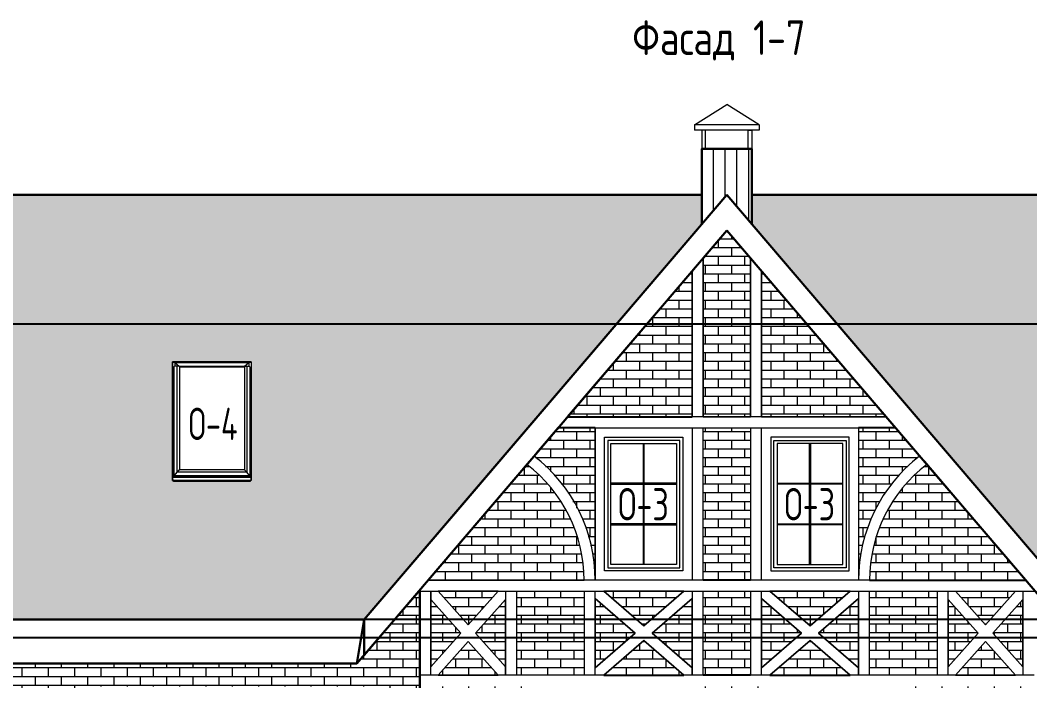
# Model space of a CAD drawing. Header units: millimetres. Extents: x -56498 to 234605, y -296269 to -29969.
# Drawn here: x 164834 to 175763, y -129882 to -122723 of the extents above; entities that cross this region are included whole.
import ezdxf
from ezdxf.enums import TextEntityAlignment as Align

# ---------------------------------------------------------------- set-up
doc = ezdxf.new("R2010")
doc.units = ezdxf.units.MM
doc.header["$LTSCALE"] = 100
for name, color, linetype, lineweight in [('0.3', 7, 'Continuous', 30), ('Примітки 0.09', 200, 'Continuous', 9), ('Тонкі 0.18', 142, 'Continuous', 18), ('Штрихування 0.09', 253, 'Continuous', 9)]:
    doc.layers.add(name, color=color, linetype=linetype, lineweight=lineweight)
doc.layers.add('ViewPorts', color=240, linetype='Continuous', plot=False)
doc.styles.add('SPDS', font='SPDS.shx', dxfattribs={"width": 0.9})
pattern_1 = [(0, (15, 0), (125, 200), [220, -30]), (0, (15, 15), (125, 200), [220, -30]), (90, (235, 0), (-125, 200), [200, -200]), (90, (265, 0), (-125, 200), [200, -200])]

msp = doc.modelspace()

# ---------------------------------------------------------------- hatches: boundary and pattern name
at = {"layer": 'Штрихування 0.09', "ltscale": 0.75}
h = msp.add_hatch(dxfattribs=at)
h.set_pattern_fill('ANSI31', color=256, scale=40, angle=45, style=0)
h.paths.add_polyline_path([(172754.128, -124116.629), (172714.128, -124116.629), (172214.128, -124116.629), (172214.128, -124933.064), (172484.128, -124616.629), (172754.128, -124933.061)])
h = msp.add_hatch(dxfattribs=at)
h.set_pattern_fill('SQSHNGLE', color=256, scale=500, style=0, pattern_type=2)
h.set_pattern_definition(pattern_1)
h.paths.add_polyline_path([(166484.132, -126486.868), (166482.181, -126487.889), (166482.181, -126424.836), (166909.171, -126424.836), (166909.171, -124616.629), (163834.182, -124616.629), (163834.182, -126424.836), (164261.127, -126424.836), (164261.127, -126487.889), (164259.177, -126486.866), (164259.177, -127679.927), (164259.177, -127723.222), (163834.182, -127723.222), (163834.182, -129216.656), (166909.171, -129216.656), (166909.171, -127723.222), (166484.132, -127723.222), (166484.132, -127679.927)])
h.paths.add_polyline_path([(163834.182, -124616.629), (161059.171, -124616.629), (161059.171, -129216.656), (163834.182, -129216.656), (163834.182, -127723.222), (163409.166, -127723.222), (163409.166, -127679.927), (163409.166, -126486.846), (163407.162, -126487.889), (163407.162, -126424.836), (163834.182, -126424.836)])
h.paths.add_polyline_path([(172214.128, -124933.064), (172214.128, -124616.629), (166909.171, -124616.629), (166909.171, -126424.836), (167336.161, -126424.836), (167336.161, -126487.889), (167334.135, -126486.846), (167334.135, -127679.927), (167334.135, -127723.222), (166909.171, -127723.222), (166909.171, -129216.656), (168559.166, -129216.656), (169496.961, -128117.534)])
h = msp.add_hatch(dxfattribs=at)
h.set_pattern_fill('SQSHNGLE', color=256, scale=500, style=0, pattern_type=2)
h.set_pattern_definition(pattern_1)
h.paths.add_polyline_path([(183909.124, -124616.629), (181134.12, -124616.629), (181134.12, -126424.836), (181561.11, -126424.836), (181561.11, -126487.889), (181559.159, -126486.866), (181559.159, -127679.927), (181559.159, -127710.766), (181549.104, -127710.766), (181549.104, -127723.222), (181134.12, -127723.222), (181134.12, -129216.656), (183909.124, -129216.656)])
h.paths.add_polyline_path([(181134.12, -124616.629), (178059.161, -124616.629), (178059.161, -126424.836), (178486.151, -126424.836), (178486.151, -126487.889), (178484.125, -126486.846), (178484.125, -127679.927), (178484.125, -127710.766), (178474.145, -127710.766), (178474.145, -127723.222), (178059.161, -127723.222), (178059.161, -129216.656), (181134.12, -129216.656), (181134.12, -127723.222), (180719.135, -127723.222), (180719.135, -127710.766), (180709.155, -127710.766), (180709.155, -127679.927), (180709.155, -126486.846), (180707.129, -126487.889), (180707.129, -126424.836), (181134.12, -126424.836)])
h.paths.add_polyline_path([(178059.161, -124616.629), (172754.128, -124616.629), (172754.128, -124933.061), (176409.166, -129216.656), (178059.161, -129216.656), (178059.161, -127723.222), (177644.176, -127723.222), (177644.176, -127710.766), (177634.122, -127710.766), (177634.122, -127679.927), (177634.122, -126486.866), (177632.171, -126487.889), (177632.171, -126424.836), (178059.161, -126424.836)])
h = msp.add_hatch(dxfattribs=at)
h.set_pattern_fill('AR-BRSTD', color=256, scale=1.4, style=0)
h.paths.add_polyline_path([(172859.156, -125441.308), (172859.156, -127021.625), (174207.583, -127021.625)])
h.paths.add_polyline_path([(172739.174, -125300.693), (172484.128, -125001.786), (172229.158, -125300.638), (172229.158, -127021.625), (172739.174, -127021.625)])
h.paths.add_polyline_path([(172109.176, -125441.277), (170760.711, -127021.625), (172109.176, -127021.625)])
h.paths.add_polyline_path([(172739.174, -127141.629), (172229.158, -127141.629), (172229.158, -128791.654), (172739.174, -128791.654)])
h = msp.add_hatch(dxfattribs=at)
h.set_pattern_fill('AR-BRSTD', color=256, scale=1.4, style=0)
h.set_pattern_definition([(180, (344963.3, 0), (0, 94.83852), []), (90, (344963.3, 0), (142.24, 94.83852), [94.83852, -94.83852])])
h.paths.add_polyline_path([(169245.442, -128791.654), (170315.326, -127537.734), (170411.836, -127617.973), (170481.961, -127685.169), (170580.623, -127795.621), (170647.933, -127884.746), (170736.345, -128026.188), (170800.801, -128156.332), (170858.782, -128309.427), (170907.787, -128504.092), (170928.301, -128655.523), (170934.175, -128791.627)])
h.paths.add_polyline_path([(170393.327, -127446.34), (170653.335, -127141.621), (171054.175, -127141.621), (171054.175, -128791.654), (171050, -128672.568), (171035.964, -128543.479), (171016.677, -128436.569), (170953.918, -128216.503), (170885.536, -128053.494), (170758.518, -127833.682), (170658.955, -127701.98), (170562.357, -127595.791), (170478.139, -127516.329)])
h = msp.add_hatch(dxfattribs=at)
h.set_pattern_fill('AR-BRSTD', color=256, scale=1.4, style=0)
h.paths.add_polyline_path([(175717.863, -128791.654), (174647.979, -127537.734), (174551.468, -127617.973), (174481.344, -127685.169), (174382.681, -127795.621), (174315.372, -127884.746), (174226.96, -128026.188), (174162.504, -128156.332), (174104.523, -128309.427), (174055.518, -128504.092), (174035.004, -128655.523), (174029.129, -128791.627)])
h.paths.add_polyline_path([(174569.978, -127446.34), (174309.97, -127141.621), (173909.129, -127141.621), (173909.129, -128791.654), (173913.304, -128672.568), (173927.341, -128543.479), (173946.627, -128436.569), (174009.387, -128216.503), (174077.768, -128053.494), (174204.787, -127833.682), (174304.35, -127701.98), (174400.947, -127595.791), (174485.166, -127516.329)])
at = {"layer": 'Штрихування 0.09'}
msp.add_hatch(color=256, dxfattribs=at).paths.add_polyline_path([(173739.174, -128181.615), (173729.119, -128181.615), (173729.119, -128191.595), (173739.174, -128191.595), (173739.174, -128181.615)], flags=0)
at = {"layer": 'Штрихування 0.09', "ltscale": 0.75}
h = msp.add_hatch(dxfattribs=at)
h.set_pattern_fill('AR-BRSTD', color=256, scale=1.4, style=0)
h.paths.add_polyline_path([(165474.228, -131566.621), (165159.229, -131566.621), (165159.229, -131646.609), (165474.228, -131646.609)], flags=17)
h.paths.add_polyline_path([(165474.228, -131686.603), (165226.686, -131686.603), (165474.228, -131868.864)], flags=17)
h.paths.add_polyline_path([(165474.228, -131968.211), (165159.229, -131736.276), (165159.229, -132306.922), (165474.228, -132074.987)], flags=17)
h.paths.add_polyline_path([(165709.758, -132141.619), (165518.731, -132141.619), (165226.686, -132356.595), (166001.803, -132356.595)], flags=17)
h.paths.add_polyline_path([(166069.26, -132141.619), (165844.696, -132141.619), (166069.26, -132306.922)], flags=17)
h.paths.add_polyline_path([(166383.792, -132141.619), (166159.228, -132141.619), (166159.228, -132306.922)], flags=17)
h.paths.add_polyline_path([(166709.757, -132141.619), (166518.73, -132141.619), (166226.685, -132356.595), (167001.803, -132356.595)], flags=17)
h.paths.add_polyline_path([(167069.26, -132141.619), (166844.696, -132141.619), (167069.26, -132306.922)], flags=17)
h.paths.add_polyline_path([(165474.153, -129941.65), (167124.186, -129941.65), (168774.143, -129941.65), (168774.143, -131041.634), (169159.151, -131041.634), (169159.151, -129941.65), (169159.151, -129821.593), (169159.151, -128911.636), (169159.151, -128898.636), (168559.166, -129601.814), (168559.127, -129601.78), (168480.154, -129694.333), (161659.171, -129694.333), (161659.171, -131041.634), (163009.166, -131041.634), (163009.166, -129941.65), (164659.191, -129941.65), (164659.191, -131041.634), (165474.153, -131041.634)])
h.paths.add_polyline_path([(165474.153, -131041.634), (164659.191, -131041.634), (164659.191, -132141.619), (163009.166, -132141.619), (163009.166, -131041.634), (161659.171, -131041.634), (161659.171, -133966.634), (163009.166, -133966.634), (163009.166, -133141.618), (164659.191, -133141.618), (164659.191, -133966.634), (165474.153, -133966.634), (165474.153, -133141.618), (168774.143, -133141.618), (168774.143, -133966.634), (169159.151, -133966.634), (169159.151, -132666.595), (165009.206, -132666.595), (165009.206, -132416.598), (165059.206, -132416.598), (165059.206, -131566.621), (165049.226, -131566.621), (165049.226, -131526.627), (165474.153, -131526.627)])
h.paths.add_polyline_path([(169159.151, -133966.634), (168774.143, -133966.634), (168774.143, -134791.651), (165474.153, -134791.651), (165474.153, -133966.634), (164659.191, -133966.634), (164659.191, -134791.576), (164659.191, -134791.651), (163009.166, -134791.651), (163009.166, -133966.634), (161659.171, -133966.634), (161659.171, -135646.592), (169159.151, -135646.592)])
h.paths.add_polyline_path([(169159.151, -131041.634), (168774.143, -131041.634), (168774.143, -131526.627), (169159.151, -131526.627)])
h.paths.add_polyline_path([(169069.258, -131566.621), (168774.218, -131566.621), (168774.218, -131646.609), (169069.258, -131646.609)], flags=17)
h.paths.add_polyline_path([(169001.801, -131686.603), (168774.218, -131686.603), (168774.218, -131854.172)], flags=17)
h.paths.add_polyline_path([(169069.258, -131736.276), (168774.218, -131953.515), (168774.218, -132089.741), (169069.258, -132306.922)], flags=17)
h.paths.add_polyline_path([(168774.218, -132189.07), (168774.218, -132356.595), (169001.801, -132356.595)], flags=17)
h = msp.add_hatch(dxfattribs=at)
h.set_pattern_fill('AR-BRSTD', color=256, scale=1.4, style=0)
h.paths.add_polyline_path([(175689.124, -129001.829), (175364.445, -129366.652), (175689.124, -129731.4)])
h.paths.add_polyline_path([(175608.836, -128911.636), (174959.478, -128911.636), (175284.157, -129276.384)])
h.paths.add_polyline_path([(174879.115, -129001.829), (174879.115, -129731.4), (175203.794, -129366.652)])
h.paths.add_polyline_path([(175284.157, -129456.845), (174959.478, -129821.593), (175608.836, -129821.593)])
h.paths.add_polyline_path([(174759.133, -128911.636), (174029.111, -128911.636), (174029.111, -129821.593), (174759.133, -129821.593)])
h.paths.add_polyline_path([(173909.129, -128991.024), (173475.799, -129366.652), (173909.129, -129742.205)])
h.paths.add_polyline_path([(173384.18, -129446.04), (172950.775, -129821.593), (173817.511, -129821.593)])
h.paths.add_polyline_path([(172859.156, -128991.024), (172859.156, -129742.205), (173292.562, -129366.652)])
h.paths.add_polyline_path([(173817.511, -128911.636), (172950.775, -128911.636), (173384.18, -129287.189)])
h.paths.add_polyline_path([(172739.174, -128911.636), (172229.158, -128911.636), (172229.158, -129821.593), (172739.174, -129821.593)])
h.paths.add_polyline_path([(172109.176, -128991.024), (171675.77, -129366.652), (172109.176, -129742.205)])
h.paths.add_polyline_path([(172017.557, -128911.636), (171150.746, -128911.636), (171584.152, -129287.189)])
h.paths.add_polyline_path([(171492.533, -129366.652), (171059.127, -128991.024), (171059.127, -129742.205)])
h.paths.add_polyline_path([(171584.152, -129446.04), (171150.746, -129821.593), (172017.557, -129821.593)])
h.paths.add_polyline_path([(170939.146, -128911.636), (170209.124, -128911.636), (170209.124, -129821.593), (170939.146, -129821.593)])
h.paths.add_polyline_path([(170089.142, -129001.829), (169764.463, -129366.652), (170089.142, -129731.4)])
h.paths.add_polyline_path([(170008.854, -128911.636), (169359.496, -128911.636), (169684.175, -129276.384)])
h.paths.add_polyline_path([(169279.133, -129001.829), (169279.133, -129731.4), (169603.812, -129366.652)])
h.paths.add_polyline_path([(169684.175, -129456.845), (169359.496, -129821.593), (170008.854, -129821.593)])
h.paths.add_polyline_path([(172859.156, -129941.65), (172109.176, -129941.65), (172109.176, -131041.634), (172859.156, -131041.634)])
h.paths.add_polyline_path([(172859.156, -131041.634), (172109.176, -131041.634), (172109.176, -132141.619), (170459.143, -132141.619), (170459.143, -131041.634), (169159.151, -131041.634), (169159.151, -133966.634), (170459.143, -133966.634), (170459.143, -133141.618), (172109.176, -133141.618), (172109.176, -133966.634), (172859.156, -133966.634), (172859.156, -133141.618), (174509.114, -133141.618), (174509.114, -133966.634), (175809.181, -133966.634), (175809.181, -131041.634), (174509.114, -131041.634), (174509.114, -132141.619), (172859.156, -132141.619)])
h.paths.add_polyline_path([(175809.181, -129941.65), (174509.114, -129941.65), (174509.114, -131041.634), (175809.181, -131041.634)])
h.paths.add_polyline_path([(170459.143, -129941.65), (169159.151, -129941.65), (169159.151, -131041.634), (170459.143, -131041.634)])
h.paths.add_polyline_path([(175809.181, -133966.634), (174509.114, -133966.634), (174509.114, -134791.651), (172859.156, -134791.651), (172859.156, -133966.634), (172109.176, -133966.634), (172109.176, -134791.576), (172109.176, -134791.651), (170459.143, -134791.651), (170459.143, -133966.634), (169159.151, -133966.634), (169159.151, -135646.592), (175809.181, -135646.592)])

# ---------------------------------------------------------------- linework, layer by layer
for p, q in [((174783.144, -124616.629), (174994.82, -124616.629)), ((175076.533, -124616.629), (175288.209, -124616.629)), ((175369.998, -124616.629), (175556.461, -124616.629)), ((172109.176, -125441.277), (170760.711, -127021.625)), ((174207.621, -127021.625), (172859.156, -125441.277)), ((166482.181, -126424.836), (167336.161, -126424.836)), ((166484.132, -126486.846), (166482.181, -126487.889)), ((174610.487, -127108.658), (174473.097, -126947.647)), ((170760.711, -127021.625), (172109.176, -127021.625)), ((170658.287, -127141.621), (170424.476, -127415.704)), ((171059.127, -127141.621), (170658.287, -127141.621)), ((174309.97, -127141.621), (173909.129, -127141.621)), ((174543.856, -127415.704), (174309.97, -127141.621)), ((170346.589, -127506.985), (169250.394, -128791.654)), ((175717.863, -128791.654), (174621.743, -127506.985)), ((166494.187, -127710.766), (166484.132, -127710.766)), ((168559.166, -129216.656), (169496.961, -128117.534)), ((172734.147, -128791.654), (172229.158, -128791.654)), ((174029.111, -128791.654), (175717.863, -128791.654)), ((169159.151, -128898.58), (169159.151, -128911.636)), ((169159.151, -128911.636), (169159.151, -129821.593)), ((169159.151, -129821.593), (169159.151, -129941.65)), ((171150.746, -129821.593), (172017.557, -129821.593)), ((172734.147, -129821.593), (172229.158, -129821.593)), ((172736.923, -129816.641), (172734.147, -129816.641)), ((172739.174, -129821.593), (172734.147, -129821.593)), ((172739.174, -129816.641), (172736.923, -129816.641)), ((172950.775, -129821.593), (173817.511, -129821.593))]:
    msp.add_line(p, q)
at = {"layer": '0.3'}
for p, q in [((172214.128, -124616.629), (161059.171, -124616.629)), ((172214.128, -124616.629), (161059.171, -124616.629)), ((168559.166, -129216.656), (172484.128, -124616.629)), ((169496.961, -128117.534), (172484.128, -124616.629)), ((172484.128, -124616.629), (176409.166, -129216.656)), ((172484.128, -124616.629), (176409.166, -129216.656)), ((183909.124, -124616.629), (172754.128, -124616.629)), ((183909.124, -124616.629), (172754.128, -124616.629)), ((173022.659, -124616.629), (173234.334, -124616.629)), ((173316.048, -124616.629), (173527.724, -124616.629)), ((173609.512, -124616.629), (173821.113, -124616.629)), ((173902.902, -124616.629), (174114.577, -124616.629)), ((174196.291, -124616.629), (174407.966, -124616.629)), ((174489.755, -124616.629), (174701.43, -124616.629)), ((172484.128, -125001.786), (168559.166, -129601.814)), ((172484.128, -125001.786), (172229.158, -125300.638)), ((176409.166, -129601.814), (172484.128, -125001.786)), ((169159.151, -128898.58), (168480.154, -129694.333)), ((169159.151, -131526.627), (169159.151, -128898.58)), ((161059.171, -129216.656), (168559.166, -129216.656)), ((161059.171, -129216.656), (168559.166, -129216.656)), ((168480.154, -129694.333), (168559.166, -129216.656)), ((168559.166, -129216.656), (168559.166, -129601.814)), ((168480.154, -129694.333), (161059.171, -129694.333)), ((168480.154, -129694.333), (161659.171, -129694.333))]:
    msp.add_line(p, q, dxfattribs=at)
msp.add_lwpolyline([(172214.128, -124933.067), (172214.128, -124116.629), (172754.128, -124116.629), (172754.128, -124933.061)], dxfattribs=at)
at = {"layer": 'ViewPorts'}
for p, q in [((183309.139, -126016.592), (161634.184, -126016.592)), ((183309.139, -129216.592), (161634.184, -129216.592)), ((183309.139, -129416.592), (161634.184, -129416.592))]:
    msp.add_line(p, q, dxfattribs=at)
at = {"layer": 'Тонкі 0.18', "ltscale": 0.75}
for p, q in [((172134.128, -123856.629), (172484.128, -123635.612)), ((172834.128, -123856.629), (172484.128, -123635.612)), ((172834.128, -123856.629), (172134.128, -123856.629)), ((172134.128, -123856.629), (172134.128, -123916.629)), ((172834.128, -123916.629), (172134.128, -123916.629)), ((172834.128, -123856.629), (172834.128, -123916.629))]:
    msp.add_line(p, q, dxfattribs=at)
at = {"layer": 'Тонкі 0.18'}
for p, q in [((172229.158, -125300.638), (172229.158, -127021.625)), ((172229.158, -127021.625), (172229.158, -125300.638)), ((172739.174, -127021.625), (172739.174, -125300.638)), ((172739.174, -125300.638), (172739.174, -127021.625)), ((172109.176, -127021.625), (172109.176, -125441.277)), ((172109.176, -125441.277), (172109.176, -127021.625)), ((172859.156, -125441.277), (172859.156, -127021.625)), ((172859.156, -127021.625), (172859.156, -125441.277)), ((166482.181, -126487.889), (166482.181, -126424.836)), ((166482.181, -126424.836), (166482.181, -126487.889)), ((166482.181, -126424.836), (167336.161, -126424.836)), ((167336.161, -126424.836), (167336.161, -126487.889)), ((167336.161, -126424.836), (167336.161, -126487.889)), ((166482.181, -126487.889), (166482.181, -126503.594)), ((166484.132, -127710.766), (166484.132, -126486.846)), ((166484.132, -126486.846), (166484.132, -127679.927)), ((167334.135, -126486.846), (167334.135, -127710.766)), ((167334.135, -126486.846), (167334.135, -127679.927)), ((167336.161, -126487.889), (167336.161, -126503.594)), ((174207.621, -127021.625), (170760.711, -127021.625)), ((172229.158, -127021.625), (172734.147, -127021.625)), ((172734.147, -127021.625), (172739.174, -127021.625)), ((172859.156, -127021.625), (174207.621, -127021.625)), ((170658.287, -127141.629), (174309.97, -127141.629)), ((171059.127, -128791.654), (171059.127, -127141.621)), ((171059.127, -127141.629), (171059.127, -128791.654)), ((172109.176, -127141.629), (172109.176, -128791.654)), ((172229.158, -127141.621), (172734.147, -127141.621)), ((172229.158, -128791.654), (172229.158, -127141.621)), ((172229.158, -128791.654), (172229.158, -127141.629)), ((172739.174, -127141.621), (172739.174, -128791.654)), ((172739.174, -127141.629), (172739.174, -128791.654)), ((172859.156, -128791.654), (172859.156, -127141.629)), ((173909.129, -127141.621), (173909.129, -128791.654)), ((173909.129, -127141.629), (173909.129, -128791.654)), ((171159.15, -128691.632), (171159.15, -127241.621)), ((171159.15, -127241.621), (172009.153, -127241.621)), ((172009.153, -127241.621), (172009.153, -128691.632)), ((172959.179, -127241.621), (172959.179, -128691.632)), ((173809.182, -127241.621), (172959.179, -127241.621)), ((173809.182, -128691.632), (173809.182, -127241.621)), ((167334.135, -127679.927), (166484.132, -127679.927)), ((166484.132, -127679.927), (166484.132, -127710.766)), ((167334.135, -127710.766), (166484.132, -127710.766)), ((166494.187, -127723.222), (166494.187, -127710.766)), ((166494.187, -127710.766), (166494.187, -127723.222)), ((167324.156, -127723.222), (166494.187, -127723.222)), ((167324.156, -127723.222), (166494.187, -127723.222)), ((167334.135, -127710.766), (167324.156, -127710.766)), ((167324.156, -127710.766), (167324.156, -127723.222)), ((167324.156, -127710.766), (167324.156, -127723.222)), ((167334.135, -127710.766), (167334.135, -127679.927)), ((172009.153, -128691.632), (171159.15, -128691.632)), ((172959.179, -128691.632), (173809.182, -128691.632)), ((169250.394, -128791.654), (170939.146, -128791.654)), ((175717.863, -128791.654), (169250.394, -128791.654)), ((169159.151, -128911.636), (175608.836, -128911.636)), ((169279.133, -128911.636), (169279.133, -129731.4)), ((169279.133, -129821.593), (169279.133, -128911.636)), ((170008.854, -128911.636), (169359.496, -128911.636)), ((169359.496, -128911.636), (169684.175, -129276.384)), ((169684.175, -129276.384), (169359.496, -128911.636)), ((169684.175, -129276.384), (170008.854, -128911.636)), ((170008.854, -128911.636), (169684.175, -129276.384)), ((170089.142, -128911.636), (170089.142, -129821.593)), ((170209.124, -128911.636), (170939.146, -128911.636)), ((170209.124, -129821.593), (170209.124, -128911.636)), ((170209.124, -129821.593), (170209.124, -128911.636)), ((170939.146, -128911.636), (170939.146, -129821.593)), ((170939.146, -128911.636), (170939.146, -129821.593)), ((171059.127, -128991.024), (171059.127, -128911.636)), ((172017.557, -128911.636), (171150.746, -128911.636)), ((171150.746, -128911.636), (171584.152, -129287.189)), ((171584.152, -129287.189), (171150.746, -128911.636)), ((171584.152, -129287.189), (172017.557, -128911.636)), ((172017.557, -128911.636), (171584.152, -129287.189)), ((172109.176, -128911.636), (172109.176, -129821.593)), ((172229.158, -128911.636), (172734.147, -128911.636)), ((172229.158, -129821.593), (172229.158, -128911.636)), ((172229.158, -129821.593), (172229.158, -128911.636)), ((172734.147, -128911.636), (172739.174, -128911.636)), ((172739.174, -128911.636), (172739.174, -129821.593)), ((172739.174, -128911.636), (172739.174, -129821.593)), ((172859.156, -128991.024), (172859.156, -128911.636)), ((173817.511, -128911.636), (172950.775, -128911.636)), ((172950.775, -128911.636), (173384.18, -129287.189)), ((173384.18, -129287.189), (172950.775, -128911.636)), ((173384.18, -129287.189), (173817.511, -128911.636)), ((173817.511, -128911.636), (173384.18, -129287.189)), ((173909.129, -128911.636), (173909.129, -129821.593)), ((174029.111, -128911.636), (174759.133, -128911.636)), ((174029.111, -129821.593), (174029.111, -128911.636)), ((174029.111, -129821.593), (174029.111, -128911.636)), ((174759.133, -128911.636), (174759.133, -129821.593)), ((174759.133, -128911.636), (174759.133, -129821.593)), ((174879.115, -129001.829), (174879.115, -128911.636)), ((174959.478, -128911.636), (175284.157, -129276.384)), ((175284.157, -129276.384), (174959.478, -128911.636)), ((175284.157, -129276.384), (175608.836, -128911.636)), ((175608.836, -128911.636), (175284.157, -129276.384)), ((175608.836, -128911.636), (175689.124, -128911.636)), ((175689.124, -128911.636), (175809.181, -128911.636)), ((175689.124, -128911.636), (175689.124, -129731.4)), ((169603.812, -129366.652), (169279.133, -129001.829)), ((169279.133, -129001.829), (169603.812, -129366.652)), ((170089.142, -129001.829), (169764.463, -129366.652)), ((169764.463, -129366.652), (170089.142, -129001.829)), ((170089.142, -129821.593), (170089.142, -129001.829)), ((171492.533, -129366.652), (171059.127, -128991.024)), ((171059.127, -128991.024), (171059.127, -129742.205)), ((171059.127, -128991.024), (171492.533, -129366.652)), ((171059.127, -129821.593), (171059.127, -128991.024)), ((172109.176, -128991.024), (171675.77, -129366.652)), ((171675.77, -129366.652), (172109.176, -128991.024)), ((172109.176, -129821.593), (172109.176, -128991.024)), ((173292.562, -129366.652), (172859.156, -128991.024)), ((172859.156, -128991.024), (172859.156, -129742.205)), ((172859.156, -128991.024), (173292.562, -129366.652)), ((172859.156, -129821.593), (172859.156, -128991.024)), ((173909.129, -128991.024), (173475.799, -129366.652)), ((173475.799, -129366.652), (173909.129, -128991.024)), ((173909.129, -129821.593), (173909.129, -128991.024)), ((175203.794, -129366.652), (174879.115, -129001.829)), ((174879.115, -129001.829), (174879.115, -129731.4)), ((174879.115, -129001.829), (175203.794, -129366.652)), ((174879.115, -129821.593), (174879.115, -129001.829)), ((175689.124, -129001.829), (175364.445, -129366.652)), ((175364.445, -129366.652), (175689.124, -129001.829)), ((175689.124, -129731.4), (175689.124, -129001.829)), ((169279.133, -129731.4), (169603.812, -129366.652)), ((169603.812, -129366.652), (169279.133, -129731.4)), ((169764.463, -129366.652), (170089.142, -129731.4)), ((170089.142, -129731.4), (169764.463, -129366.652)), ((171059.127, -129742.205), (171492.533, -129366.652)), ((171492.533, -129366.652), (171059.127, -129742.205)), ((171675.77, -129366.652), (172109.176, -129742.205)), ((172109.176, -129742.205), (171675.77, -129366.652)), ((172859.156, -129742.205), (173292.562, -129366.652)), ((173292.562, -129366.652), (172859.156, -129742.205)), ((173475.799, -129366.652), (173909.129, -129742.205)), ((173909.129, -129742.205), (173475.799, -129366.652)), ((174879.115, -129731.4), (175203.794, -129366.652)), ((175203.794, -129366.652), (174879.115, -129731.4)), ((175364.445, -129366.652), (175689.124, -129731.4)), ((175689.124, -129731.4), (175364.445, -129366.652)), ((169684.175, -129456.845), (169359.496, -129821.593)), ((169359.496, -129821.593), (169684.175, -129456.845)), ((170008.854, -129821.593), (169684.175, -129456.845)), ((169684.175, -129456.845), (170008.854, -129821.593)), ((171584.152, -129446.04), (171150.746, -129821.593)), ((171150.746, -129821.593), (171584.152, -129446.04)), ((172017.557, -129821.593), (171584.152, -129446.04)), ((171584.152, -129446.04), (172017.557, -129821.593)), ((173384.18, -129446.04), (172950.775, -129821.593)), ((172950.775, -129821.593), (173384.18, -129446.04)), ((173817.511, -129821.593), (173384.18, -129446.04)), ((173384.18, -129446.04), (173817.511, -129821.593)), ((175284.157, -129456.845), (174959.478, -129821.593)), ((174959.478, -129821.593), (175284.157, -129456.845)), ((175608.836, -129821.593), (175284.157, -129456.845)), ((175284.157, -129456.845), (175608.836, -129821.593)), ((175809.181, -129821.593), (169159.151, -129821.593)), ((169359.496, -129821.593), (170008.854, -129821.593)), ((170939.146, -129821.593), (170209.124, -129821.593)), ((174759.133, -129821.593), (174029.111, -129821.593)), ((174959.478, -129821.593), (175608.836, -129821.593)), ((175689.124, -129731.4), (175689.124, -129821.593))]:
    msp.add_line(p, q, dxfattribs=at)
at = {"layer": 'Тонкі 0.18', "ltscale": 0.75}
for points in [[(172214.128, -124116.629), (172254.128, -124116.629), (172254.128, -123916.629), (172214.128, -123916.629)], [(172754.128, -124116.629), (172714.128, -124116.629), (172714.128, -123916.629), (172754.128, -123916.629)]]:
    msp.add_lwpolyline(points, close=True, dxfattribs=at)
for centre, radius, start, end in [((169359.48, -128791.627), 1579.722, 359.9989987, 52.5366275), ((169359.48, -128791.627), 1699.722, 359.9990694, 52.3235225), ((175608.852, -128791.627), 1699.722, 127.6764775, 180.0009306), ((175608.852, -128791.627), 1579.722, 127.4633725, 180.0010013)]:
    msp.add_arc(centre, radius, start, end, dxfattribs=at)
at = {"layer": 'Штрихування 0.09'}
for p, q in [((166482.181, -126424.836), (166509.194, -126433.713)), ((166509.194, -126433.713), (166509.194, -126473.76)), ((166509.194, -126433.713), (166556.166, -126473.76)), ((166509.194, -126433.713), (167309.148, -126433.713)), ((167262.176, -126473.76), (167309.148, -126433.713)), ((167309.148, -126433.713), (167336.161, -126424.836)), ((167309.148, -126433.713), (167309.148, -126473.76)), ((166509.194, -126473.76), (166482.181, -126487.889)), ((166497.188, -126480.04), (166497.188, -127658.774)), ((166556.166, -126473.76), (166509.194, -126473.76)), ((166529.604, -126473.76), (166529.604, -127619.231)), ((166556.166, -126477.421), (166556.166, -126473.76)), ((166556.166, -126473.76), (167262.176, -126473.76)), ((166556.166, -126477.421), (167262.176, -126477.421)), ((166557.742, -126477.421), (166557.742, -127595.264)), ((166557.742, -126478.322), (167260.6, -126478.322)), ((167260.6, -126477.421), (167260.6, -127595.264)), ((167262.176, -126477.421), (167262.176, -126473.76)), ((167262.176, -126473.76), (167309.148, -126473.76)), ((167288.739, -126473.76), (167288.739, -127619.231)), ((167309.148, -126473.76), (167336.161, -126487.889)), ((167321.154, -126480.04), (167321.154, -127658.774)), ((167336.161, -126487.889), (167334.135, -126486.846)), ((171194.116, -127276.626), (171194.116, -128656.59)), ((171974.187, -127276.626), (171194.116, -127276.626)), ((171229.158, -128621.624), (171229.158, -127311.622)), ((171229.158, -127311.622), (171939.145, -127311.622)), ((171579.124, -127311.622), (171579.124, -127741.606)), ((171589.179, -127741.606), (171589.179, -127311.622)), ((171939.145, -127311.622), (171939.145, -128621.624)), ((171974.187, -128656.59), (171974.187, -127276.626)), ((172994.145, -128656.59), (172994.145, -127276.626)), ((172994.145, -127276.626), (173774.14, -127276.626)), ((173029.187, -127311.622), (173029.187, -128621.624)), ((173739.174, -127311.622), (173029.187, -127311.622)), ((173379.153, -127741.606), (173379.153, -127311.622)), ((173389.133, -127311.622), (173389.133, -127741.606)), ((173739.174, -128621.624), (173739.174, -127311.622)), ((173774.14, -127276.626), (173774.14, -128656.59)), ((166529.604, -127619.231), (166497.188, -127658.774)), ((166557.742, -127595.264), (166529.604, -127619.231)), ((167288.739, -127619.231), (166529.604, -127619.231)), ((167260.6, -127595.264), (166557.742, -127595.264)), ((167288.739, -127619.231), (167260.6, -127595.264)), ((167321.154, -127658.774), (167288.739, -127619.231)), ((166500.04, -127665.325), (166484.132, -127679.927)), ((167321.154, -127658.774), (166497.188, -127658.774)), ((166497.188, -127658.774), (166497.188, -127665.325)), ((167321.154, -127665.325), (166497.188, -127665.325)), ((167334.135, -127679.927), (167318.303, -127665.325)), ((167321.154, -127665.325), (167321.154, -127658.774)), ((171579.124, -127741.606), (171229.158, -127741.606)), ((171229.158, -127751.661), (171579.124, -127751.661)), ((171579.124, -127751.661), (171579.124, -127741.606)), ((171579.124, -127751.661), (171579.124, -128181.615)), ((171939.145, -127741.606), (171589.179, -127741.606)), ((171589.179, -127741.606), (171589.179, -127751.661)), ((171589.179, -128181.615), (171589.179, -127751.661)), ((171589.179, -127751.661), (171939.145, -127751.661)), ((173029.187, -127741.606), (173379.153, -127741.606)), ((173379.153, -127751.661), (173029.187, -127751.661)), ((173379.153, -127741.606), (173379.153, -127751.661)), ((173379.153, -128181.615), (173379.153, -127751.661)), ((173389.133, -127751.661), (173389.133, -127741.606)), ((173389.133, -127741.606), (173739.174, -127741.606)), ((173389.133, -127751.661), (173389.133, -128181.615)), ((173739.174, -127751.661), (173389.133, -127751.661)), ((171579.124, -128181.615), (171229.158, -128181.615)), ((171229.158, -128191.595), (171579.124, -128191.595)), ((171579.124, -128191.595), (171579.124, -128181.615)), ((171579.124, -128191.595), (171579.124, -128621.624)), ((171939.145, -128181.615), (171589.179, -128181.615)), ((171589.179, -128181.615), (171589.179, -128191.595)), ((171589.179, -128621.624), (171589.179, -128191.595)), ((171589.179, -128191.595), (171939.145, -128191.595)), ((173029.187, -128181.615), (173379.153, -128181.615)), ((173379.153, -128191.595), (173029.187, -128191.595)), ((173379.153, -128181.615), (173379.153, -128191.595)), ((173379.153, -128621.624), (173379.153, -128191.595)), ((173389.133, -128191.595), (173389.133, -128181.615)), ((173389.133, -128181.615), (173739.174, -128181.615)), ((173389.133, -128191.595), (173389.133, -128621.624)), ((173739.174, -128191.595), (173389.133, -128191.595)), ((171939.145, -128621.624), (171229.158, -128621.624)), ((173029.187, -128621.624), (173739.174, -128621.624)), ((171194.116, -128656.59), (171974.187, -128656.59)), ((173774.14, -128656.59), (172994.145, -128656.59))]:
    msp.add_line(p, q, dxfattribs=at)

# ---------------------------------------------------------------- texts
at = {"layer": 'Примітки 0.09', "ltscale": 0.75, "style": 'SPDS'}
msp.add_text('Фасад 1-7', height=375, dxfattribs=at).set_placement((172398.027, -123100.895), align=Align.CENTER)
at = {"layer": 'Примітки 0.09', "style": 'SPDS'}
for s, width, p in [('О-4', 0.85, (166922.206, -127272.684)), ('О-3', 0.9, (171581.436, -128143.094)), ('О-3', 0.9, (173381.465, -128143.094))]:
    msp.add_text(s, height=350, dxfattribs=dict(at, width=width)).set_placement(p, align=Align.CENTER)

doc.saveas('drawing.dxf')
